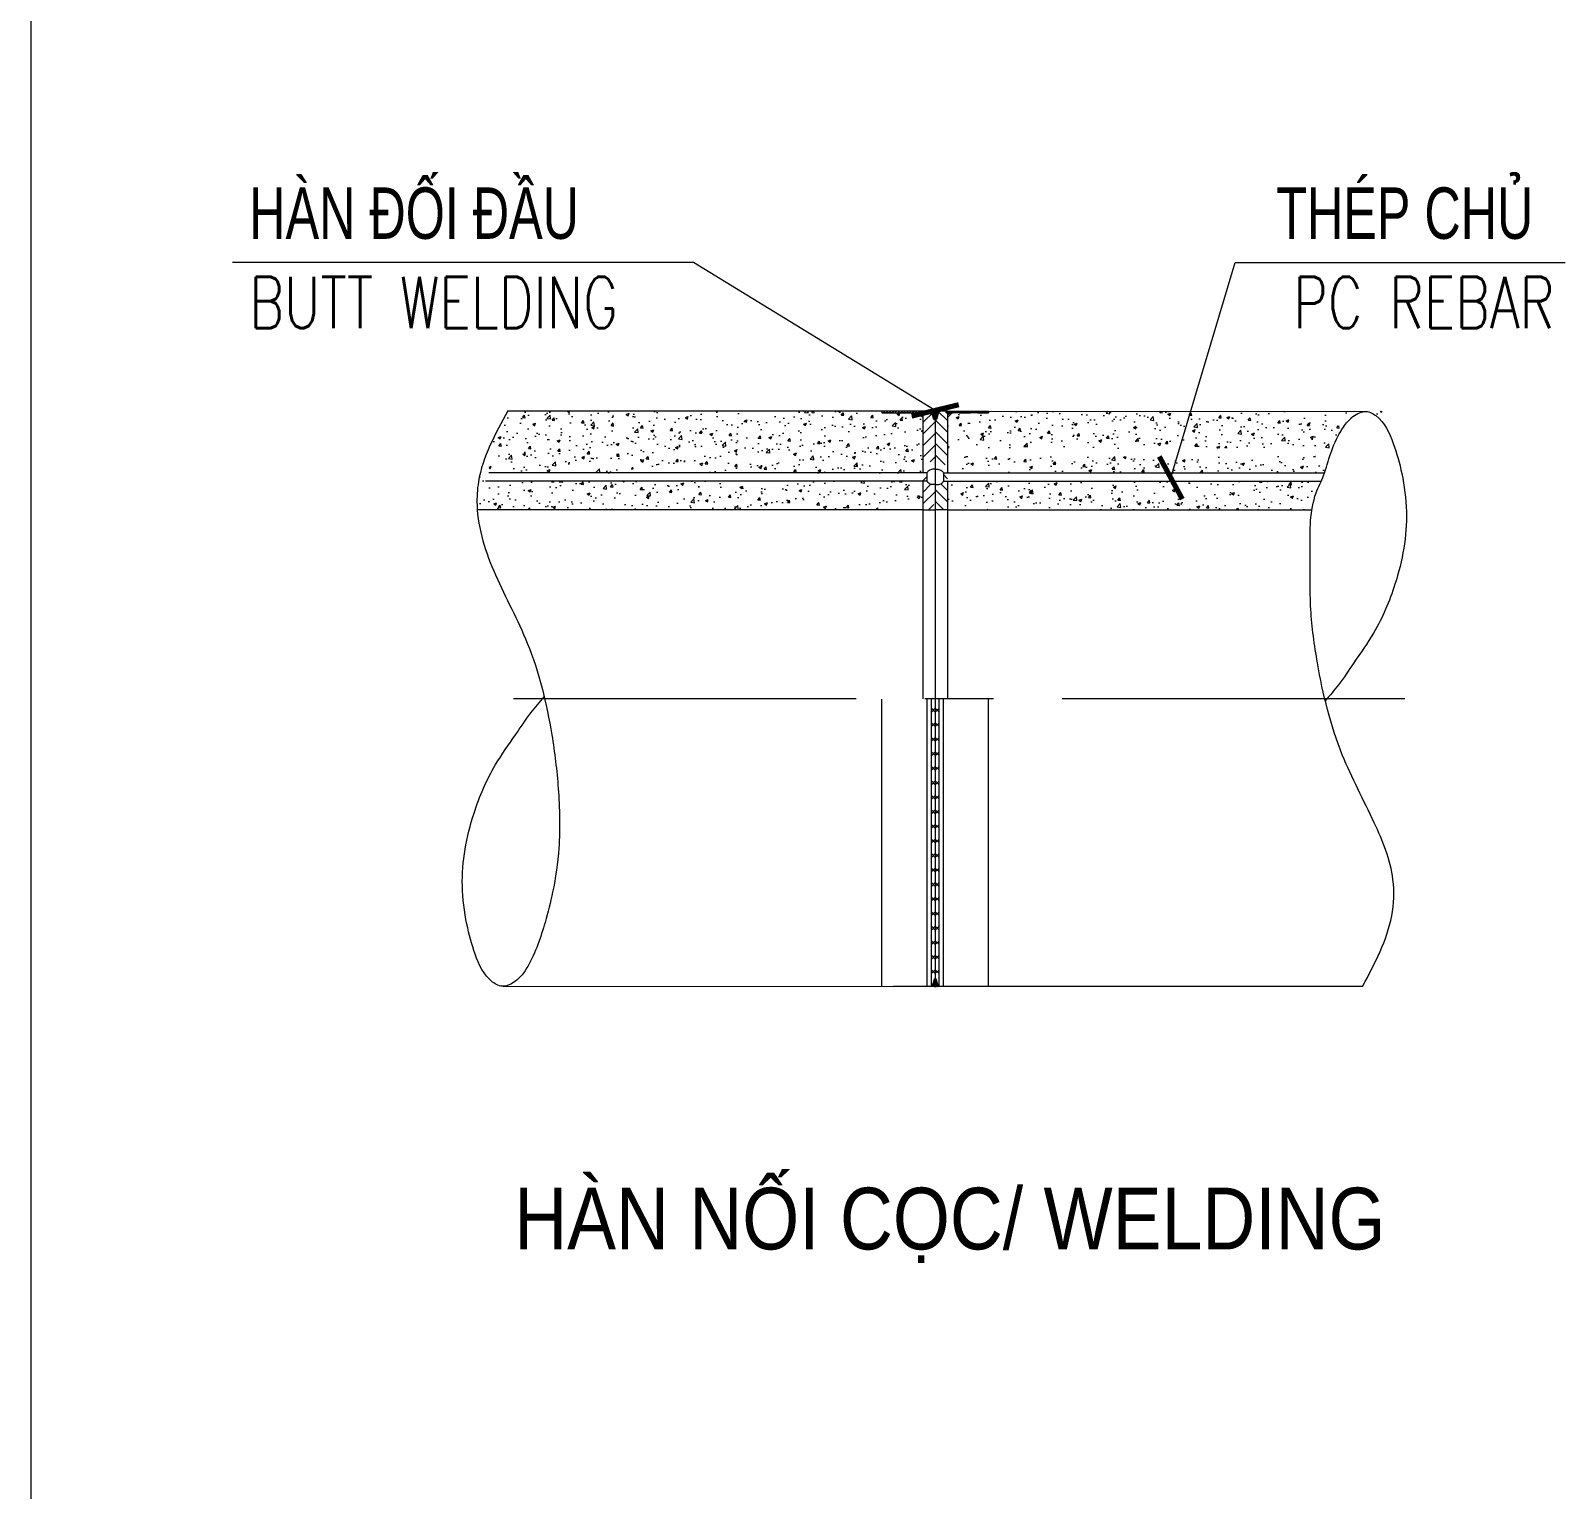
# Model space of a CAD drawing. Header units: millimetres. Extents: x -2123450 to -961021, y -260876 to 649159.
# Drawn here: x -1466882 to -1455693, y -90644 to -80008 of the extents above; entities that cross this region are included whole.
import ezdxf
from ezdxf.enums import TextEntityAlignment as Align

# ---------------------------------------------------------------- set-up
doc = ezdxf.new("R2010")
doc.units = ezdxf.units.MM
doc.header["$LTSCALE"] = 1000
doc.header["$MEASUREMENT"] = 0
doc.linetypes.add('CENTER2', pattern=[1.125, 0.75, -0.125, 0.125, -0.125])
doc.linetypes.add('CENTERX2', pattern=[4, 2.5, -0.5, 0.5, -0.5])
doc.layers.get('0').update_dxf_attribs({"linetype": 'CONTINUOUS'})
for name, color, linetype, lineweight in [('1.NET BAO-F', 3, 'CONTINUOUS', 20), ('4.DIM-F', 1, 'CONTINUOUS', 15), ('9.NET MANH-F', 9, 'CONTINUOUS', 15), ('NDC_S_AXIS', 5, 'CENTER2', 15), ('NDC_S_BREAK-LINE', 1, 'CONTINUOUS', 15), ('NDC_S_CONTINUOUS', 3, 'CONTINUOUS', 20), ('NDC_S_ENG TEXT', 2, 'CONTINUOUS', 9), ('NDC_S_HATCH MATERIAL', 8, 'CONTINUOUS', 13), ('NDC_S_VN TEXT', 7, 'CONTINUOUS', 9)]:
    doc.layers.add(name, color=color, linetype=linetype, lineweight=lineweight)
doc.styles.add('Arial', font='arial.ttf')
doc.styles.add('NDC_ARIAL', font='arial.ttf', dxfattribs={"width": 0.8})
doc.styles.add('NDC_ROMANS', font='romans.shx', dxfattribs={"width": 0.8, "bigfont": 'vns.shx'})
doc.styles.add('Vnsimli', font='vnsimli.shx', dxfattribs={"width": 0.65})
doc.dimstyles.new('D1-1(SC25)', dxfattribs={"dimscale": 25, "dimtxt": 2, "dimasz": 1.5, "dimexe": 1.5, "dimexo": 0, "dimgap": 0.5, "dimtad": 1, "dimdec": 0, "dimzin": 0, "dimdsep": 46, "dimtxsty": 'Vnsimli', "dimblk": 'ARCHTICK', "dimcen": 1, "dimdle": 1.5, "dimclrd": 256, "dimclre": 256, "dimclrt": 2, "dimadec": 0, "dimazin": 0, "dimtfac": 1, "dimtdec": 0, "dimtix": 1, "dimtmove": 2, "dimatfit": 2, "dimldrblk": 'ARCHTICK', "dimfxl": 1, "dimtolj": 1, "dimtzin": 0, "dimlwd": -1, "dimlwe": -1, "dimarcsym": 0})
pattern_1 = [(50, (-1727769.41, -164584.65), (214.93242, -18.80415), [22.47432, -247.21747]), (355, (-1727769.4, -164584.65), (-41.57788, 225.40004), [17.97945, -197.77397]), (100.4514, (-1727751.5, -164586.22), (173.3547, 206.59575), [19.10023, -210.10252]), (46.1842, (-1727769.4, -164524.72), (319.80682, -49.59902), [33.71147, -370.8262]), (96.6356, (-1727742.76, -164528.86), (280.07872, 291.90176), [28.65034, -315.15372]), (351.1842, (-1727769.4, -164524.72), (280.0785, 291.90198), [26.96918, -296.66096]), (21, (-1727739.44, -164539.7), (178.8677, -120.64778), [22.47432, -247.21747]), (326, (-1727739.44, -164539.7), (72.91127, 217.29667), [17.97945, -197.77397]), (71.4514, (-1727724.54, -164549.76), (251.77904, 96.6487), [19.10023, -210.10252]), (37.5, (-1727769.41, -164584.655), (3.643792, 99.754151), [0, -195.37671, 0, -200.77055, 0, -198.523116]), (7.5, (-1727769.41, -164584.65), (78.83077, 118.18844), [0, -114.46918, 0, -190.88185, 0, -75.663527]), (327.5, (-1727836.23, -164584.655), (159.963915, -6.758737), [0, -74.914384, 0, -233.732877, 0, -310.14555]), (317.5, (-1727866.2, -164584.65), (174.75613, 29.99721), [0, -97.3887, 0, -155.2226, 0, -220.24829])]
pattern_2 = [(45, (-3052153.91, 509136.271), (-10.59449372, 10.59449372), [])]

# ---------------------------------------------------------------- blocks, each defined once
blk = doc.blocks.new('_ArchTick')
at = {"color": 0, "linetype": 'ByBlock', "lineweight": 0, "const_width": 0.15}
blk.add_lwpolyline([(-0.5, -0.5), (0.5, 0.5)], dxfattribs=at)

msp = doc.modelspace()

# ---------------------------------------------------------------- hatches: boundary and pattern name
at = {"layer": '9.NET MANH-F', "ltscale": 2}
h = msp.add_hatch(dxfattribs=at)
h.set_pattern_fill('ANSI31', color=256, scale=599.315068, angle=90, style=0)
h.set_pattern_definition([(135, (-1898287.94, 41122.38), (-52.972469, -52.972469), [])])
h.paths.add_polyline_path([(-1460314.72, -86977.53), (-1460287.02, -86977.53), (-1460287.02, -84879.93), (-1460314.72, -84879.93)])
h = msp.add_hatch(dxfattribs=at)
h.set_pattern_fill('ANSI31', color=256, scale=599.315068, angle=90, style=0)
h.set_pattern_definition([(45, (-1022313.8, 41122.38), (52.972469, -52.972469), [])])
h.paths.add_polyline_path([(-1460314.72, -86977.53), (-1460287.02, -86977.53), (-1460287.02, -84879.93), (-1460314.72, -84879.93)])
h = msp.add_hatch(dxfattribs=at)
h.set_pattern_fill('ANSI31', color=256, scale=599.315068, angle=90, style=0)
h.set_pattern_definition([(45, (-1022286.1, 41122.38), (52.972469, -52.972469), [])])
h.paths.add_polyline_path([(-1460287.02, -86977.53), (-1460259.33, -86977.53), (-1460259.33, -84879.93), (-1460287.02, -84879.93)])
h = msp.add_hatch(dxfattribs=at)
h.set_pattern_fill('ANSI31', color=256, scale=599.315068, angle=90, style=0)
h.set_pattern_definition([(135, (-1898260.24, 41122.38), (-52.972469, -52.972469), [])])
h.paths.add_polyline_path([(-1460287.02, -86977.53), (-1460259.33, -86977.53), (-1460259.33, -84879.93), (-1460287.02, -84879.93)])
at = {"layer": 'NDC_S_HATCH MATERIAL'}
h = msp.add_hatch(dxfattribs=at)
h.set_pattern_fill('AR-CONC', color=256, scale=29.965753, style=0)
h.set_pattern_definition(pattern_1)
h.paths.add_polyline_path([(-1463533.56, -83033.62), (-1463541.69, -83232.02), (-1460376.92, -83232.02), (-1460376.92, -82827.79), (-1460409.68, -82795), (-1460412.78, -82795), (-1460413.43, -82795.45), (-1460414.09, -82795.9), (-1460414.76, -82796.33), (-1460415.44, -82796.74), (-1460416.13, -82797.15), (-1460416.83, -82797.54), (-1460417.54, -82797.92), (-1460418.26, -82798.28), (-1460418.99, -82798.63), (-1460419.72, -82798.97), (-1460420.47, -82799.3), (-1460421.22, -82799.61), (-1460421.98, -82799.9), (-1460422.75, -82800.18), (-1460423.53, -82800.45), (-1460424.31, -82800.7), (-1460425.09, -82800.94), (-1460425.89, -82801.16), (-1460426.69, -82801.37), (-1460427.49, -82801.56), (-1460428.3, -82801.74), (-1460429.11, -82801.9), (-1460429.93, -82802.05), (-1460430.75, -82802.18), (-1460431.57, -82802.3), (-1460432.4, -82802.4), (-1460433.23, -82802.49), (-1460434.06, -82802.56), (-1460434.89, -82802.61), (-1460435.72, -82802.65), (-1460436.55, -82802.67), (-1460437.39, -82802.68), (-1460438.22, -82802.67), (-1460439.06, -82802.65), (-1460439.89, -82802.61), (-1460440.72, -82802.56), (-1460441.55, -82802.49), (-1460442.38, -82802.4), (-1460443.21, -82802.3), (-1460444.03, -82802.18), (-1460444.85, -82802.05), (-1460445.67, -82801.9), (-1460446.48, -82801.74), (-1460447.29, -82801.56), (-1460448.09, -82801.37), (-1460448.89, -82801.16), (-1460449.68, -82800.94), (-1460450.47, -82800.7), (-1460451.25, -82800.45), (-1460452.03, -82800.18), (-1460452.79, -82799.9), (-1460453.56, -82799.61), (-1460454.31, -82799.3), (-1460455.05, -82798.97), (-1460455.79, -82798.63), (-1460456.52, -82798.28), (-1460457.24, -82797.92), (-1460457.95, -82797.54), (-1460458.65, -82797.15), (-1460459.34, -82796.74), (-1460460.02, -82796.33), (-1460460.69, -82795.9), (-1460461.35, -82795.45), (-1460462, -82795), (-1460544.89, -82795), (-1460545.54, -82795.45), (-1460546.2, -82795.9), (-1460546.87, -82796.33), (-1460547.55, -82796.74), (-1460548.24, -82797.15), (-1460548.94, -82797.54), (-1460549.65, -82797.92), (-1460550.37, -82798.28), (-1460551.1, -82798.63), (-1460551.83, -82798.97), (-1460552.58, -82799.3), (-1460553.33, -82799.61), (-1460554.09, -82799.9), (-1460554.86, -82800.18), (-1460555.64, -82800.45), (-1460556.42, -82800.7), (-1460557.21, -82800.94), (-1460558, -82801.16), (-1460558.8, -82801.37), (-1460559.6, -82801.56), (-1460560.41, -82801.74), (-1460561.22, -82801.9), (-1460562.04, -82802.05), (-1460562.86, -82802.18), (-1460563.68, -82802.3), (-1460564.51, -82802.4), (-1460565.34, -82802.49), (-1460566.17, -82802.56), (-1460567, -82802.61), (-1460567.83, -82802.65), (-1460568.67, -82802.67), (-1460569.5, -82802.68), (-1460570.33, -82802.67), (-1460571.17, -82802.65), (-1460572, -82802.61), (-1460572.83, -82802.56), (-1460573.66, -82802.49), (-1460574.49, -82802.4), (-1460575.32, -82802.3), (-1460576.14, -82802.18), (-1460576.96, -82802.05), (-1460577.78, -82801.9), (-1460578.59, -82801.74), (-1460579.4, -82801.56), (-1460580.2, -82801.37), (-1460581, -82801.16), (-1460581.79, -82800.94), (-1460582.58, -82800.7), (-1460583.36, -82800.45), (-1460584.14, -82800.18), (-1460584.91, -82799.9), (-1460585.67, -82799.61), (-1460586.42, -82799.3), (-1460587.17, -82798.97), (-1460587.9, -82798.63), (-1460588.63, -82798.28), (-1460589.35, -82797.92), (-1460590.06, -82797.54), (-1460590.76, -82797.15), (-1460591.45, -82796.74), (-1460592.13, -82796.33), (-1460592.8, -82795.9), (-1460593.46, -82795.45), (-1460594.11, -82795), (-1460676.58, -82795), (-1460676.58, -82782.33), (-1463403.01, -82782.33), (-1463412.11, -82798.71), (-1463422.04, -82816.62), (-1463431.93, -82834.55), (-1463441.78, -82852.48), (-1463451.55, -82870.44), (-1463461.24, -82888.42), (-1463470.82, -82906.42), (-1463480.28, -82924.46), (-1463489.61, -82942.54), (-1463498.78, -82960.65), (-1463507.78, -82978.81), (-1463516.58, -82997.03), (-1463525.18, -83015.3), (-1463603.87, -83231.91)])
h = msp.add_hatch(dxfattribs=at)
h.set_pattern_fill('ANSI31', color=256, scale=119.863014, style=0)
h.set_pattern_definition(pattern_2)
h.paths.add_polyline_path([(-1460367.2, -82782.33), (-1460676.58, -82782.33), (-1460676.58, -82795), (-1460367.2, -82795)])
h = msp.add_hatch(dxfattribs=at)
h.set_pattern_fill('ANSI31', color=256, scale=479.452055, angle=90, style=0)
h.set_pattern_definition([(225, (-1727769.41, -99211.324), (-42.377975, 42.377975), [])])
h.paths.add_polyline_path([(-1460376.92, -82783.75), (-1460287.02, -82783.75), (-1460287.02, -83147.7), (-1460298.94, -83147.7), (-1460299.85, -83147.64), (-1460300.76, -83147.61), (-1460301.68, -83147.59), (-1460302.6, -83147.59), (-1460303.53, -83147.6), (-1460304.46, -83147.64), (-1460305.4, -83147.69), (-1460306.34, -83147.75), (-1460307.28, -83147.84), (-1460308.22, -83147.94), (-1460309.17, -83148.05), (-1460310.11, -83148.19), (-1460311.06, -83148.34), (-1460312.01, -83148.51), (-1460312.95, -83148.69), (-1460313.89, -83148.89), (-1460314.84, -83149.1), (-1460315.78, -83149.34), (-1460316.71, -83149.58), (-1460317.64, -83149.85), (-1460318.57, -83150.13), (-1460319.5, -83150.42), (-1460320.41, -83150.73), (-1460321.33, -83151.06), (-1460322.23, -83151.4), (-1460323.13, -83151.75), (-1460324.02, -83152.12), (-1460324.9, -83152.5), (-1460325.78, -83152.9), (-1460326.64, -83153.31), (-1460327.5, -83153.74), (-1460328.34, -83154.17), (-1460329.18, -83154.63), (-1460330, -83155.09), (-1460330.81, -83155.57), (-1460331.61, -83156.05), (-1460332.4, -83156.55), (-1460333.17, -83157.07), (-1460333.93, -83157.59), (-1460334.68, -83158.12), (-1460335.41, -83158.67), (-1460336.13, -83159.22), (-1460336.83, -83159.79), (-1460337.51, -83160.36), (-1460338.18, -83160.95), (-1460338.83, -83161.54), (-1460339.47, -83162.14), (-1460340.09, -83162.75), (-1460340.69, -83163.37), (-1460341.27, -83163.99), (-1460341.83, -83164.62), (-1460342.38, -83165.26), (-1460342.9, -83165.91), (-1460343.41, -83166.56), (-1460343.9, -83167.21), (-1460344.36, -83167.88), (-1460344.81, -83168.54), (-1460345.23, -83169.21), (-1460345.64, -83169.89), (-1460346.02, -83170.57), (-1460346.38, -83171.25), (-1460346.72, -83171.93), (-1460347.04, -83172.62), (-1460347.34, -83173.31), (-1460376.92, -83173.31)])
h.paths.add_polyline_path([(-1460347.34, -83291.95), (-1460347.34, -83233.24), (-1460376.92, -83233.24), (-1460376.92, -83490.26), (-1460367.2, -83490.26), (-1460367.2, -83502.93), (-1460313.98, -83502.93), (-1460287.02, -83442.4), (-1460287.02, -83317.56), (-1460298.94, -83317.56), (-1460299.7, -83317.61), (-1460300.47, -83317.64), (-1460301.24, -83317.66), (-1460302.02, -83317.67), (-1460302.8, -83317.67), (-1460303.58, -83317.65), (-1460304.36, -83317.62), (-1460305.15, -83317.58), (-1460305.94, -83317.53), (-1460306.73, -83317.47), (-1460307.53, -83317.39), (-1460308.32, -83317.31), (-1460309.12, -83317.21), (-1460309.91, -83317.1), (-1460310.71, -83316.98), (-1460311.51, -83316.84), (-1460312.3, -83316.69), (-1460313.1, -83316.54), (-1460313.89, -83316.37), (-1460314.69, -83316.19), (-1460315.48, -83316), (-1460316.27, -83315.79), (-1460317.06, -83315.58), (-1460317.84, -83315.35), (-1460318.62, -83315.11), (-1460319.4, -83314.87), (-1460320.17, -83314.61), (-1460320.94, -83314.34), (-1460321.71, -83314.06), (-1460322.47, -83313.77), (-1460323.22, -83313.47), (-1460323.97, -83313.16), (-1460324.72, -83312.83), (-1460325.46, -83312.5), (-1460326.19, -83312.16), (-1460326.91, -83311.81), (-1460327.63, -83311.45), (-1460328.34, -83311.08), (-1460329.05, -83310.7), (-1460329.74, -83310.31), (-1460330.43, -83309.92), (-1460331.11, -83309.51), (-1460331.78, -83309.1), (-1460332.44, -83308.68), (-1460333.09, -83308.25), (-1460333.73, -83307.81), (-1460334.37, -83307.36), (-1460334.99, -83306.91), (-1460335.6, -83306.44), (-1460336.2, -83305.98), (-1460336.79, -83305.5), (-1460337.37, -83305.02), (-1460337.94, -83304.53), (-1460338.49, -83304.03), (-1460339.04, -83303.53), (-1460339.57, -83303.02), (-1460340.09, -83302.51), (-1460340.59, -83301.99), (-1460341.09, -83301.46), (-1460341.57, -83300.93), (-1460342.04, -83300.4), (-1460342.49, -83299.86), (-1460342.93, -83299.31), (-1460343.36, -83298.77), (-1460343.77, -83298.21), (-1460344.17, -83297.66), (-1460344.55, -83297.1), (-1460344.92, -83296.54), (-1460345.28, -83295.97), (-1460345.62, -83295.4), (-1460345.94, -83294.83), (-1460346.25, -83294.26), (-1460346.55, -83293.68), (-1460346.83, -83293.11), (-1460347.09, -83292.53)])
h = msp.add_hatch(color=256, dxfattribs=at)
edge = h.paths.add_edge_path()
edge.add_arc((-1460287.02, -82844.81), 68.05, 66.664535, 90)
edge.add_line((-1460287.02, -82776.76), (-1460287.02, -82842.86))
edge.add_line((-1460287.02, -82842.86), (-1460278.05, -82842.86))
edge.add_line((-1460278.05, -82842.86), (-1460260.07, -82782.33))
edge = h.paths.add_edge_path()
edge.add_arc((-1460287.02, -82844.81), 68.05, 90, 113.335465)
edge.add_line((-1460313.98, -82782.33), (-1460296, -82842.86))
edge.add_line((-1460296, -82842.86), (-1460287.02, -82842.86))
edge.add_line((-1460287.02, -82842.86), (-1460287.02, -82776.76))
h = msp.add_hatch(dxfattribs=at)
h.set_pattern_fill('ANSI31', color=256, scale=479.452055, style=0)
h.set_pattern_definition([(315, (-1727769.41, -99211.324), (-42.377975, -42.377975), [])])
h.paths.add_polyline_path([(-1460287.02, -82783.75), (-1460197.12, -82783.75), (-1460197.12, -83173.31), (-1460226.7, -83173.31), (-1460227, -83172.62), (-1460227.32, -83171.93), (-1460227.66, -83171.25), (-1460228.02, -83170.57), (-1460228.4, -83169.89), (-1460228.81, -83169.21), (-1460229.23, -83168.54), (-1460229.68, -83167.88), (-1460230.15, -83167.21), (-1460230.63, -83166.56), (-1460231.14, -83165.91), (-1460231.66, -83165.26), (-1460232.21, -83164.62), (-1460232.77, -83163.99), (-1460233.35, -83163.37), (-1460233.95, -83162.75), (-1460234.57, -83162.14), (-1460235.21, -83161.54), (-1460235.86, -83160.95), (-1460236.53, -83160.36), (-1460237.21, -83159.79), (-1460237.92, -83159.22), (-1460238.63, -83158.67), (-1460239.36, -83158.12), (-1460240.11, -83157.59), (-1460240.87, -83157.07), (-1460241.64, -83156.55), (-1460242.43, -83156.05), (-1460243.23, -83155.57), (-1460244.04, -83155.09), (-1460244.86, -83154.63), (-1460245.7, -83154.17), (-1460246.54, -83153.74), (-1460247.4, -83153.31), (-1460248.26, -83152.9), (-1460249.14, -83152.5), (-1460250.02, -83152.12), (-1460250.91, -83151.75), (-1460251.81, -83151.4), (-1460252.72, -83151.06), (-1460253.63, -83150.73), (-1460254.55, -83150.42), (-1460255.47, -83150.13), (-1460256.4, -83149.85), (-1460257.33, -83149.58), (-1460258.27, -83149.34), (-1460259.21, -83149.1), (-1460260.15, -83148.89), (-1460261.09, -83148.69), (-1460262.04, -83148.51), (-1460262.98, -83148.34), (-1460263.93, -83148.19), (-1460264.87, -83148.05), (-1460265.82, -83147.94), (-1460266.76, -83147.84), (-1460267.71, -83147.75), (-1460268.64, -83147.69), (-1460269.58, -83147.64), (-1460270.51, -83147.6), (-1460271.44, -83147.59), (-1460272.36, -83147.59), (-1460273.28, -83147.61), (-1460274.19, -83147.64), (-1460275.1, -83147.7), (-1460287.02, -83147.7)])
h.paths.add_polyline_path([(-1460233.95, -83243.8), (-1460233.65, -83243.49), (-1460233.35, -83243.18)])
h.paths.add_polyline_path([(-1460259.68, -83257.56), (-1460259.21, -83257.44), (-1460260.15, -83257.66)])
h.paths.add_polyline_path([(-1460261.56, -83257.96), (-1460261.09, -83257.86), (-1460262.04, -83258.04)])
h.paths.add_polyline_path([(-1460257.8, -83257.09), (-1460257.33, -83256.96), (-1460258.27, -83257.21)])
h.paths.add_polyline_path([(-1460263.46, -83258.29), (-1460262.98, -83258.21), (-1460263.93, -83258.36)])
h.paths.add_polyline_path([(-1460255.93, -83256.57), (-1460255.47, -83256.42), (-1460256.4, -83256.7)])
h.paths.add_polyline_path([(-1460265.35, -83258.56), (-1460264.87, -83258.49), (-1460265.82, -83258.61)])
h.paths.add_polyline_path([(-1460254.09, -83255.98), (-1460253.63, -83255.81), (-1460254.55, -83256.12)])
h.paths.add_polyline_path([(-1460267.24, -83258.76), (-1460266.76, -83258.71), (-1460267.71, -83258.79)])
h.paths.add_polyline_path([(-1460252.26, -83255.33), (-1460251.81, -83255.15), (-1460252.72, -83255.49)])
h.paths.add_polyline_path([(-1460269.11, -83258.89), (-1460268.64, -83258.86), (-1460269.58, -83258.91)])
h.paths.add_polyline_path([(-1460250.46, -83254.62), (-1460250.02, -83254.43), (-1460250.91, -83254.79)])
h.paths.add_polyline_path([(-1460270.98, -83258.96), (-1460270.51, -83258.94), (-1460271.44, -83258.96)])
h.paths.add_polyline_path([(-1460248.7, -83253.85), (-1460248.26, -83253.65), (-1460249.14, -83254.04)])
h.paths.add_polyline_path([(-1460272.83, -83258.96), (-1460272.36, -83258.96), (-1460273.28, -83258.94)])
h.paths.add_polyline_path([(-1460246.97, -83253.03), (-1460246.54, -83252.81), (-1460247.4, -83253.23)])
h.paths.add_polyline_path([(-1460226.7, -83233.24), (-1460226.7, -83291.95), (-1460227.15, -83292.97), (-1460227.65, -83293.99), (-1460228.2, -83295.01), (-1460228.79, -83296.01), (-1460229.43, -83297.01), (-1460230.11, -83298), (-1460230.84, -83298.97), (-1460231.61, -83299.93), (-1460232.43, -83300.88), (-1460233.29, -83301.82), (-1460234.18, -83302.73), (-1460235.12, -83303.63), (-1460236.09, -83304.52), (-1460237.1, -83305.38), (-1460238.15, -83306.22), (-1460239.23, -83307.03), (-1460240.34, -83307.83), (-1460241.48, -83308.6), (-1460242.65, -83309.34), (-1460243.85, -83310.06), (-1460245.08, -83310.75), (-1460246.33, -83311.41), (-1460247.6, -83312.04), (-1460248.89, -83312.64), (-1460250.21, -83313.21), (-1460251.54, -83313.75), (-1460252.89, -83314.26), (-1460254.25, -83314.74), (-1460255.62, -83315.18), (-1460257, -83315.58), (-1460258.4, -83315.95), (-1460259.8, -83316.29), (-1460261.2, -83316.59), (-1460262.61, -83316.85), (-1460264.02, -83317.08), (-1460265.42, -83317.27), (-1460266.83, -83317.43), (-1460268.23, -83317.54), (-1460269.62, -83317.62), (-1460271.01, -83317.66), (-1460272.39, -83317.67), (-1460273.75, -83317.63), (-1460275.1, -83317.56), (-1460287.02, -83317.56), (-1460287.02, -83442.4), (-1460260.07, -83502.93), (-1460206.85, -83502.93), (-1460206.85, -83490.26), (-1460197.12, -83490.26), (-1460197.12, -83233.24)])
h.paths.add_polyline_path([(-1460245.28, -83252.15), (-1460244.86, -83251.92), (-1460245.7, -83252.37)])
h.paths.add_polyline_path([(-1460227.32, -83234.61), (-1460227.15, -83234.27), (-1460227, -83233.93)])
h.paths.add_polyline_path([(-1460243.63, -83251.22), (-1460243.23, -83250.98), (-1460244.04, -83251.46)])
h.paths.add_polyline_path([(-1460228.02, -83235.98), (-1460227.83, -83235.64), (-1460227.66, -83235.3)])
h.paths.add_polyline_path([(-1460242.03, -83250.25), (-1460241.64, -83249.99), (-1460242.43, -83250.49)])
h.paths.add_polyline_path([(-1460228.81, -83237.33), (-1460228.6, -83237), (-1460228.4, -83236.66)])
h.paths.add_polyline_path([(-1460240.48, -83249.22), (-1460240.11, -83248.96), (-1460240.87, -83249.48)])
h.paths.add_polyline_path([(-1460229.68, -83238.67), (-1460229.45, -83238.34), (-1460229.23, -83238)])
h.paths.add_polyline_path([(-1460238.99, -83248.16), (-1460238.63, -83247.88), (-1460239.36, -83248.42)])
h.paths.add_polyline_path([(-1460230.63, -83239.99), (-1460230.38, -83239.66), (-1460230.15, -83239.33)])
h.paths.add_polyline_path([(-1460237.56, -83247.05), (-1460237.21, -83246.76), (-1460237.92, -83247.32)])
h.paths.add_polyline_path([(-1460231.66, -83241.28), (-1460231.39, -83240.96), (-1460231.14, -83240.64)])
h.paths.add_polyline_path([(-1460236.19, -83245.9), (-1460235.86, -83245.6), (-1460236.53, -83246.18)])
h.paths.add_polyline_path([(-1460232.77, -83242.55), (-1460232.48, -83242.24), (-1460232.21, -83241.92)])
h.paths.add_polyline_path([(-1460235.21, -83245.01), (-1460234.88, -83244.71), (-1460234.57, -83244.41)])
h = msp.add_hatch(dxfattribs=at)
h.set_pattern_fill('ANSI31', color=256, scale=119.863014, style=0)
h.set_pattern_definition(pattern_2)
h.paths.add_polyline_path([(-1460206.85, -82782.33), (-1459897.47, -82782.33), (-1459897.47, -82795), (-1460206.85, -82795)])
h = msp.add_hatch(dxfattribs=at)
h.set_pattern_fill('AR-CONC', color=256, scale=29.965753, style=0)
h.set_pattern_definition(pattern_1)
h.paths.add_polyline_path([(-1457473.28, -83621.37), (-1457473.28, -83621.37), (-1457473.48, -83622.1)])
h.paths.add_polyline_path([(-1457064.56, -82825.96), (-1457065.27, -82826.4), (-1457063.86, -82825.52)])
h.paths.add_polyline_path([(-1457132.46, -82879.14), (-1457133.06, -82879.72), (-1457131.86, -82878.57)])
h.paths.add_polyline_path([(-1457227, -82997.63), (-1457227.44, -82998.33), (-1457227.89, -82999.04)])
h.paths.add_polyline_path([(-1457225.21, -82994.82), (-1457225.66, -82995.52), (-1457226.1, -82996.23)])
h.paths.add_polyline_path([(-1457130.05, -82876.86), (-1457130.65, -82877.43), (-1457129.44, -82876.29)])
h.paths.add_polyline_path([(-1457134.86, -82881.44), (-1457135.46, -82882.02), (-1457134.26, -82880.87)])
h.paths.add_polyline_path([(-1457228.77, -83000.45), (-1457229.21, -83001.15), (-1457229.66, -83001.86)])
h.paths.add_polyline_path([(-1457223.41, -82992.02), (-1457223.86, -82992.72), (-1457224.31, -82993.42)])
h.paths.add_polyline_path([(-1457127.62, -82874.59), (-1457128.23, -82875.16), (-1457127.01, -82874.03)])
h.paths.add_polyline_path([(-1457137.24, -82883.76), (-1457137.83, -82884.34), (-1457136.65, -82883.18)])
h.paths.add_polyline_path([(-1457230.54, -83003.27), (-1457230.98, -83003.97), (-1457231.42, -83004.69)])
h.paths.add_polyline_path([(-1457221.61, -82989.22), (-1457222.06, -82989.92), (-1457222.51, -82990.62)])
h.paths.add_polyline_path([(-1457125.17, -82872.35), (-1457125.79, -82872.91), (-1457124.56, -82871.79)])
h.paths.add_polyline_path([(-1457139.61, -82886.09), (-1457140.19, -82886.68), (-1457139.02, -82885.51)])
h.paths.add_polyline_path([(-1457232.3, -83006.1), (-1457232.73, -83006.8), (-1457233.17, -83007.52)])
h.paths.add_polyline_path([(-1457219.79, -82986.44), (-1457220.24, -82987.13), (-1457220.7, -82987.83)])
h.paths.add_polyline_path([(-1457122.71, -82870.11), (-1457123.33, -82870.67), (-1457122.09, -82869.56)])
h.paths.add_polyline_path([(-1457141.95, -82888.44), (-1457142.54, -82889.03), (-1457141.37, -82887.85)])
h.paths.add_polyline_path([(-1457234.05, -83008.94), (-1457234.48, -83009.64), (-1457234.92, -83010.35)])
h.paths.add_polyline_path([(-1457217.96, -82983.65), (-1457218.42, -82984.34), (-1457218.87, -82985.04)])
h.paths.add_polyline_path([(-1457120.23, -82867.9), (-1457120.85, -82868.45), (-1457119.61, -82867.35)])
h.paths.add_polyline_path([(-1457144.29, -82890.8), (-1457144.87, -82891.4), (-1457143.7, -82890.21)])
h.paths.add_polyline_path([(-1457235.79, -83011.78), (-1457236.22, -83012.48), (-1457236.65, -83013.2)])
h.paths.add_polyline_path([(-1457216.12, -82980.88), (-1457216.58, -82981.57), (-1457217.04, -82982.27)])
h.paths.add_polyline_path([(-1457117.74, -82865.7), (-1457118.36, -82866.25), (-1457117.11, -82865.16)])
h.paths.add_polyline_path([(-1457146.6, -82893.18), (-1457147.18, -82893.78), (-1457146.02, -82892.58)])
h.paths.add_polyline_path([(-1457237.52, -83014.62), (-1457237.95, -83015.33), (-1457238.38, -83016.05)])
h.paths.add_polyline_path([(-1457214.27, -82978.11), (-1457214.73, -82978.8), (-1457215.2, -82979.5)])
h.paths.add_polyline_path([(-1457115.23, -82863.53), (-1457115.86, -82864.07), (-1457114.6, -82862.99)])
h.paths.add_polyline_path([(-1457148.9, -82895.57), (-1457149.47, -82896.18), (-1457148.33, -82894.97)])
h.paths.add_polyline_path([(-1457239.24, -83017.47), (-1457239.67, -83018.18), (-1457240.1, -83018.9)])
h.paths.add_polyline_path([(-1457212.41, -82975.36), (-1457212.88, -82976.04), (-1457213.34, -82976.73)])
h.paths.add_polyline_path([(-1457112.7, -82861.37), (-1457113.34, -82861.91), (-1457112.07, -82860.83)])
h.paths.add_polyline_path([(-1457151.18, -82897.98), (-1457151.75, -82898.59), (-1457150.62, -82897.38)])
h.paths.add_polyline_path([(-1457240.95, -83020.33), (-1457241.38, -83021.04), (-1457241.8, -83021.76)])
h.paths.add_polyline_path([(-1457210.54, -82972.6), (-1457211.01, -82973.29), (-1457211.48, -82973.98)])
h.paths.add_polyline_path([(-1457110.16, -82859.23), (-1457110.8, -82859.76), (-1457109.52, -82858.7)])
h.paths.add_polyline_path([(-1457153.45, -82900.4), (-1457154.02, -82901.01), (-1457152.89, -82899.8)])
h.paths.add_polyline_path([(-1457242.66, -83023.19), (-1457243.08, -83023.9), (-1457243.5, -83024.62)])
h.paths.add_polyline_path([(-1457208.66, -82969.86), (-1457209.13, -82970.54), (-1457209.6, -82971.23)])
h.paths.add_polyline_path([(-1457107.61, -82857.11), (-1457108.25, -82857.64), (-1457106.96, -82856.58)])
h.paths.add_polyline_path([(-1457155.7, -82902.84), (-1457156.26, -82903.45), (-1457155.14, -82902.23)])
h.paths.add_polyline_path([(-1457244.35, -83026.05), (-1457244.77, -83026.76), (-1457245.2, -83027.49)])
h.paths.add_polyline_path([(-1457206.76, -82967.13), (-1457207.23, -82967.81), (-1457207.71, -82968.5)])
h.paths.add_polyline_path([(-1457105.03, -82855), (-1457105.68, -82855.53), (-1457104.39, -82854.48)])
h.paths.add_polyline_path([(-1457157.94, -82905.29), (-1457158.49, -82905.91), (-1457157.38, -82904.68)])
h.paths.add_polyline_path([(-1457246.04, -83028.92), (-1457246.46, -83029.63), (-1457246.88, -83030.36)])
h.paths.add_polyline_path([(-1457204.85, -82964.41), (-1457205.33, -82965.08), (-1457205.81, -82965.77)])
h.paths.add_polyline_path([(-1457102.44, -82852.92), (-1457103.09, -82853.44), (-1457101.79, -82852.41)])
h.paths.add_polyline_path([(-1457160.16, -82907.76), (-1457160.71, -82908.38), (-1457159.6, -82907.14)])
h.paths.add_polyline_path([(-1457247.72, -83031.79), (-1457248.14, -83032.51), (-1457248.56, -83033.23)])
h.paths.add_polyline_path([(-1457202.94, -82961.69), (-1457203.42, -82962.36), (-1457203.9, -82963.05)])
h.paths.add_polyline_path([(-1457099.84, -82850.86), (-1457100.49, -82851.37), (-1457099.18, -82850.35)])
h.paths.add_polyline_path([(-1457162.36, -82910.24), (-1457162.91, -82910.86), (-1457161.81, -82909.62)])
h.paths.add_polyline_path([(-1457249.39, -83034.67), (-1457249.81, -83035.39), (-1457250.23, -83036.11)])
h.paths.add_polyline_path([(-1457201.01, -82958.98), (-1457201.49, -82959.66), (-1457201.97, -82960.34)])
h.paths.add_polyline_path([(-1457097.22, -82848.81), (-1457097.87, -82849.33), (-1457096.56, -82848.31)])
h.paths.add_polyline_path([(-1457164.55, -82912.73), (-1457165.09, -82913.36), (-1457164, -82912.11)])
h.paths.add_polyline_path([(-1457251.06, -83037.55), (-1457251.47, -83038.27), (-1457251.89, -83039)])
h.paths.add_polyline_path([(-1457199.06, -82956.29), (-1457199.55, -82956.96), (-1457200.04, -82957.64)])
h.paths.add_polyline_path([(-1457094.58, -82846.79), (-1457095.24, -82847.3), (-1457093.92, -82846.29)])
h.paths.add_polyline_path([(-1457166.72, -82915.23), (-1457167.26, -82915.87), (-1457166.18, -82914.61)])
h.paths.add_polyline_path([(-1457252.71, -83040.44), (-1457253.13, -83041.16), (-1457253.54, -83041.88)])
h.paths.add_polyline_path([(-1457197.11, -82953.6), (-1457197.6, -82954.27), (-1457198.09, -82954.94)])
h.paths.add_polyline_path([(-1457091.93, -82844.79), (-1457092.59, -82845.29), (-1457091.26, -82844.3)])
h.paths.add_polyline_path([(-1457168.88, -82917.75), (-1457169.41, -82918.39), (-1457168.34, -82917.12)])
h.paths.add_polyline_path([(-1457254.36, -83043.33), (-1457254.77, -83044.05), (-1457255.18, -83044.77)])
h.paths.add_polyline_path([(-1457195.14, -82950.92), (-1457195.63, -82951.59), (-1457196.13, -82952.26)])
h.paths.add_polyline_path([(-1457089.26, -82842.81), (-1457089.93, -82843.31), (-1457088.59, -82842.32)])
h.paths.add_polyline_path([(-1457171.02, -82920.28), (-1457171.55, -82920.92), (-1457170.49, -82919.65)])
h.paths.add_polyline_path([(-1457256, -83046.22), (-1457256.41, -83046.94), (-1457256.82, -83047.67)])
h.paths.add_polyline_path([(-1457193.16, -82948.26), (-1457193.66, -82948.92), (-1457194.15, -82949.59)])
h.paths.add_polyline_path([(-1457086.58, -82840.85), (-1457087.25, -82841.34), (-1457085.91, -82840.36)])
h.paths.add_polyline_path([(-1457173.15, -82922.83), (-1457173.68, -82923.47), (-1457172.62, -82922.19)])
h.paths.add_polyline_path([(-1457257.64, -83049.12), (-1457258.04, -83049.84), (-1457258.45, -83050.57)])
h.paths.add_polyline_path([(-1457191.17, -82945.6), (-1457191.67, -82946.26), (-1457192.16, -82946.93)])
h.paths.add_polyline_path([(-1457389.8, -83052.02), (-1457384.76, -83039.42), (-1457378.53, -83024.65), (-1457372.03, -83009.99), (-1457365.26, -82995.44), (-1457358.21, -82981.02), (-1457350.89, -82966.73), (-1457343.3, -82952.57), (-1457335.44, -82938.54), (-1457327.3, -82924.65), (-1457318.87, -82910.94), (-1457310.08, -82897.47), (-1457300.87, -82884.32), (-1457291.16, -82871.56), (-1457280.9, -82859.27), (-1457270.02, -82847.51), (-1457258.47, -82836.38), (-1457246.27, -82825.94), (-1457233.45, -82816.29), (-1457220, -82807.52), (-1457205.95, -82799.76), (-1457191.3, -82793.17), (-1457176.05, -82787.92), (-1457160.36, -82784.59), (-1457144.56, -82784.23), (-1457128.87, -82786.87), (-1457113.47, -82792.04), (-1457098.52, -82799.24), (-1457084.18, -82807.99), (-1457070.62, -82817.81), (-1457062.42, -82824.63), (-1457062.45, -82824.64), (-1457061.03, -82823.77), (-1457059.62, -82822.9), (-1457058.19, -82822.04), (-1457056.77, -82821.19), (-1457055.34, -82820.34), (-1457053.91, -82819.5), (-1457052.47, -82818.67), (-1457051.03, -82817.84), (-1457049.58, -82817.02), (-1457048.13, -82816.21), (-1457046.68, -82815.4), (-1457045.23, -82814.6), (-1457043.77, -82813.81), (-1457042.3, -82813.02), (-1457040.83, -82812.24), (-1457039.36, -82811.47), (-1457037.89, -82810.71), (-1457036.41, -82809.95), (-1457034.93, -82809.2), (-1457033.44, -82808.45), (-1457031.95, -82807.72), (-1457030.46, -82806.99), (-1457028.96, -82806.27), (-1457027.46, -82805.55), (-1457025.95, -82804.85), (-1457024.44, -82804.15), (-1457022.93, -82803.46), (-1457021.41, -82802.78), (-1457019.89, -82802.1), (-1457018.37, -82801.43), (-1457016.84, -82800.77), (-1457015.31, -82800.12), (-1457013.77, -82799.48), (-1457012.24, -82798.84), (-1457010.69, -82798.22), (-1457009.15, -82797.6), (-1457007.6, -82796.99), (-1457006.04, -82796.39), (-1457004.48, -82795.79), (-1457002.92, -82795.21), (-1457001.36, -82794.63), (-1456999.79, -82794.07), (-1456998.22, -82793.51), (-1456996.64, -82792.96), (-1456995.06, -82792.41), (-1456993.48, -82791.88), (-1456991.89, -82791.36), (-1456990.3, -82790.84), (-1456988.7, -82790.34), (-1456987.11, -82789.84), (-1456985.51, -82789.36), (-1456983.9, -82788.89), (-1456982.29, -82788.42), (-1456980.68, -82787.97), (-1456979.07, -82787.54), (-1456977.46, -82787.11), (-1456975.84, -82786.7), (-1456974.22, -82786.31), (-1456972.6, -82785.92), (-1456970.97, -82785.55), (-1456969.35, -82785.2), (-1456967.72, -82784.87), (-1456966.09, -82784.54), (-1456964.46, -82784.24), (-1456962.83, -82783.95), (-1456961.2, -82783.68), (-1456959.56, -82783.43), (-1456957.93, -82783.2), (-1456956.29, -82782.98), (-1456954.66, -82782.79), (-1456953.02, -82782.61), (-1456951.39, -82782.46), (-1456949.75, -82782.33), (-1459897.47, -82782.33), (-1459897.47, -82795), (-1459979.93, -82795), (-1459980.58, -82795.45), (-1459981.24, -82795.9), (-1459981.91, -82796.33), (-1459982.59, -82796.74), (-1459983.28, -82797.15), (-1459983.98, -82797.54), (-1459984.69, -82797.92), (-1459985.41, -82798.28), (-1459986.14, -82798.63), (-1459986.88, -82798.97), (-1459987.62, -82799.3), (-1459988.38, -82799.61), (-1459989.14, -82799.9), (-1459989.9, -82800.18), (-1459990.68, -82800.45), (-1459991.46, -82800.7), (-1459992.25, -82800.94), (-1459993.04, -82801.16), (-1459993.84, -82801.37), (-1459994.64, -82801.56), (-1459995.45, -82801.74), (-1459996.27, -82801.9), (-1459997.08, -82802.05), (-1459997.9, -82802.18), (-1459998.73, -82802.3), (-1459999.55, -82802.4), (-1460000.38, -82802.49), (-1460001.21, -82802.56), (-1460002.04, -82802.61), (-1460002.87, -82802.65), (-1460003.71, -82802.67), (-1460004.54, -82802.68), (-1460005.38, -82802.67), (-1460006.21, -82802.65), (-1460007.04, -82802.61), (-1460007.88, -82802.56), (-1460008.71, -82802.49), (-1460009.53, -82802.4), (-1460010.36, -82802.3), (-1460011.18, -82802.18), (-1460012, -82802.05), (-1460012.82, -82801.9), (-1460013.63, -82801.74), (-1460014.44, -82801.56), (-1460015.24, -82801.37), (-1460016.04, -82801.16), (-1460016.84, -82800.94), (-1460017.62, -82800.7), (-1460018.41, -82800.45), (-1460019.18, -82800.18), (-1460019.95, -82799.9), (-1460020.71, -82799.61), (-1460021.46, -82799.3), (-1460022.21, -82798.97), (-1460022.95, -82798.63), (-1460023.67, -82798.28), (-1460024.39, -82797.92), (-1460025.1, -82797.54), (-1460025.8, -82797.15), (-1460026.49, -82796.74), (-1460027.17, -82796.33), (-1460027.84, -82795.9), (-1460028.5, -82795.45), (-1460029.15, -82795), (-1460112.05, -82795), (-1460112.69, -82795.45), (-1460113.35, -82795.9), (-1460114.02, -82796.33), (-1460114.7, -82796.74), (-1460115.39, -82797.15), (-1460116.09, -82797.54), (-1460116.8, -82797.92), (-1460117.52, -82798.28), (-1460118.25, -82798.63), (-1460118.99, -82798.97), (-1460119.73, -82799.3), (-1460120.49, -82799.61), (-1460121.25, -82799.9), (-1460122.02, -82800.18), (-1460122.79, -82800.45), (-1460123.57, -82800.7), (-1460124.36, -82800.94), (-1460125.15, -82801.16), (-1460125.95, -82801.37), (-1460126.76, -82801.56), (-1460127.56, -82801.74), (-1460128.38, -82801.9), (-1460129.19, -82802.05), (-1460130.01, -82802.18), (-1460130.84, -82802.3), (-1460131.66, -82802.4), (-1460132.49, -82802.49), (-1460133.32, -82802.56), (-1460134.15, -82802.61), (-1460134.99, -82802.65), (-1460135.82, -82802.67), (-1460136.65, -82802.68), (-1460137.49, -82802.67), (-1460138.32, -82802.65), (-1460139.15, -82802.61), (-1460139.99, -82802.56), (-1460140.82, -82802.49), (-1460141.65, -82802.4), (-1460142.47, -82802.3), (-1460143.29, -82802.18), (-1460144.11, -82802.05), (-1460144.93, -82801.9), (-1460145.74, -82801.74), (-1460146.55, -82801.56), (-1460147.36, -82801.37), (-1460148.15, -82801.16), (-1460148.95, -82800.94), (-1460149.74, -82800.7), (-1460150.52, -82800.45), (-1460151.29, -82800.18), (-1460152.06, -82799.9), (-1460152.82, -82799.61), (-1460153.57, -82799.3), (-1460154.32, -82798.97), (-1460155.06, -82798.63), (-1460155.79, -82798.28), (-1460156.5, -82797.92), (-1460157.21, -82797.54), (-1460157.92, -82797.15), (-1460158.61, -82796.74), (-1460159.29, -82796.33), (-1460159.96, -82795.9), (-1460160.61, -82795.45), (-1460161.26, -82795), (-1460164.37, -82795), (-1460197.12, -82827.79), (-1460197.12, -83052.02)])
h.paths.add_polyline_path([(-1457175.26, -82925.39), (-1457175.79, -82926.03), (-1457174.74, -82924.75)])
h.paths.add_polyline_path([(-1457083.88, -82838.91), (-1457084.56, -82839.4), (-1457083.2, -82838.43)])
h.paths.add_polyline_path([(-1457189.16, -82942.96), (-1457189.66, -82943.61), (-1457190.16, -82944.28)])
h.paths.add_polyline_path([(-1457081.17, -82836.99), (-1457081.85, -82837.47), (-1457080.49, -82836.52)])
h.paths.add_polyline_path([(-1457177.36, -82927.95), (-1457177.88, -82928.6), (-1457176.84, -82927.31)])
h.paths.add_polyline_path([(-1457078.44, -82835.1), (-1457079.12, -82835.57), (-1457077.75, -82834.63)])
h.paths.add_polyline_path([(-1457187.14, -82940.32), (-1457187.65, -82940.97), (-1457188.15, -82941.64)])
h.paths.add_polyline_path([(-1457075.69, -82833.22), (-1457076.38, -82833.69), (-1457075.01, -82832.76)])
h.paths.add_polyline_path([(-1457179.45, -82930.53), (-1457179.97, -82931.19), (-1457178.93, -82929.89)])
h.paths.add_polyline_path([(-1457072.93, -82831.37), (-1457073.63, -82831.84), (-1457072.24, -82830.92)])
h.paths.add_polyline_path([(-1457185.11, -82937.7), (-1457185.62, -82938.35), (-1457186.13, -82939.01)])
h.paths.add_polyline_path([(-1457070.16, -82829.54), (-1457070.85, -82830), (-1457069.46, -82829.09)])
h.paths.add_polyline_path([(-1457181.52, -82933.13), (-1457182.03, -82933.78), (-1457181, -82932.48)])
h.paths.add_polyline_path([(-1457067.37, -82827.74), (-1457068.07, -82828.19), (-1457066.67, -82827.3)])
h.paths.add_polyline_path([(-1457183.57, -82935.73), (-1457184.09, -82936.39), (-1457183.06, -82935.08)])
h.paths.add_polyline_path([(-1457472.72, -83291.95), (-1460197.12, -83291.95), (-1460197.12, -83501.5), (-1457540.81, -83501.5), (-1457538.31, -83486.5), (-1457535.51, -83471.57), (-1457532.4, -83456.73), (-1457528.96, -83441.98), (-1457525.19, -83427.32), (-1457521.05, -83412.77), (-1457516.54, -83398.31), (-1457511.63, -83383.97), (-1457506.33, -83369.74), (-1457500.67, -83355.62), (-1457494.73, -83341.56), (-1457488.59, -83327.56), (-1457482.36, -83313.58), (-1457476.1, -83299.59)])
h.paths.add_polyline_path([(-1460197.12, -83232.02), (-1457448.52, -83232.02), (-1457447.33, -83228.71), (-1457442.41, -83214.24), (-1457437.71, -83199.7), (-1457433.16, -83185.11), (-1457428.72, -83170.48), (-1457424.34, -83155.83), (-1457419.95, -83141.18), (-1457415.51, -83126.55), (-1457410.95, -83111.95), (-1460197.12, -83111.95)])
h = msp.add_hatch(dxfattribs=at)
h.set_pattern_fill('AR-CONC', color=256, scale=29.965753, style=0)
h.set_pattern_definition([(50, (-1727769.41, -123785.93), (214.93242, -18.80415), [22.47432, -247.21747]), (355, (-1727769.4, -123785.93), (-41.57788, 225.40004), [17.97945, -197.77397]), (100.4514, (-1727751.5, -123787.5), (173.3547, 206.59575), [19.10023, -210.10252]), (46.1842, (-1727769.4, -123726), (319.80682, -49.59902), [33.71147, -370.8262]), (96.6356, (-1727742.76, -123730.13), (280.07872, 291.90176), [28.65034, -315.15372]), (351.1842, (-1727769.4, -123726), (280.0785, 291.90198), [26.96918, -296.66096]), (21, (-1727739.44, -123740.98), (178.8677, -120.64778), [22.47432, -247.21747]), (326, (-1727739.44, -123740.98), (72.91127, 217.29667), [17.97945, -197.77397]), (71.4514, (-1727724.54, -123751.03), (251.77904, 96.6487), [19.10023, -210.10252]), (37.5, (-1727769.41, -123785.926), (3.643792, 99.754151), [0, -195.37671, 0, -200.77055, 0, -198.523116]), (7.5, (-1727769.41, -123785.93), (78.83077, 118.18844), [0, -114.46918, 0, -190.88185, 0, -75.663527]), (327.5, (-1727836.23, -123785.926), (159.963915, -6.758737), [0, -74.914384, 0, -233.732877, 0, -310.14555]), (317.5, (-1727866.2, -123785.93), (174.75613, 29.99721), [0, -97.3887, 0, -155.2226, 0, -220.24829])])
h.paths.add_polyline_path([(-1463566.12, -83291.95), (-1463574.18, -83133.85), (-1463581.78, -83155.86), (-1463588.9, -83178.01), (-1463595.5, -83200.3), (-1463601.56, -83222.73), (-1463607.06, -83245.31), (-1463611.96, -83268.05), (-1463616.23, -83290.96), (-1463619.86, -83314.04), (-1463622.83, -83337.27), (-1463625.16, -83360.62), (-1463626.84, -83384.06), (-1463627.89, -83407.56), (-1463628.32, -83431.08), (-1463628.13, -83454.6), (-1463627.32, -83478.08), (-1463625.92, -83501.5), (-1460376.92, -83501.5), (-1460376.92, -83291.95)])
h = msp.add_hatch(color=256, dxfattribs=at)
edge = h.paths.add_edge_path()
edge.add_arc((-1460288.17, -86903.62), 79.35, 270.833065, 291.320851, ccw=False)
edge.add_line((-1460287.02, -86982.95), (-1460287.02, -86916.86))
edge.add_line((-1460287.02, -86916.86), (-1460278.05, -86916.86))
edge.add_line((-1460278.05, -86916.86), (-1460259.33, -86977.53))
edge = h.paths.add_edge_path()
edge.add_arc((-1460286.26, -86907.5), 75.46, 247.847384, 269.425481, ccw=False)
edge.add_line((-1460314.72, -86977.39), (-1460296, -86916.86))
edge.add_line((-1460296, -86916.86), (-1460287.02, -86916.86))
edge.add_line((-1460287.02, -86916.86), (-1460287.02, -86982.95))

# ---------------------------------------------------------------- linework, layer by layer
at = {"layer": '1.NET BAO-F', "ltscale": 10}
for p, q in [((-1460376.92, -82782.33), (-1463403.01, -82782.33)), ((-1460676.58, -82782.33), (-1460676.58, -82795)), ((-1460590.66, -82782.33), (-1460676.58, -82782.33)), ((-1460594.11, -82795), (-1460676.58, -82795)), ((-1460458.54, -82782.33), (-1460548.34, -82782.33)), ((-1460462, -82795), (-1460544.89, -82795)), ((-1460376.92, -82795), (-1460412.78, -82795)), ((-1460376.92, -82827.79), (-1460409.68, -82795)), ((-1460398.5, -82795), (-1460376.92, -82812.52)), ((-1460376.92, -82795), (-1460376.92, -83232.02)), ((-1460367.2, -82795), (-1460376.92, -82795)), ((-1460296, -82842.86), (-1460313.98, -82782.33)), ((-1460260.07, -82782.33), (-1460278.05, -82842.86)), ((-1460206.85, -82795), (-1460197.12, -82795)), ((-1460197.12, -82782.33), (-1457151.41, -82783.99)), ((-1460197.12, -82795), (-1460197.12, -83232.02)), ((-1460197.12, -82795), (-1460161.26, -82795)), ((-1460175.54, -82795), (-1460197.12, -82812.52)), ((-1460197.12, -82827.79), (-1460164.37, -82795)), ((-1460115.5, -82782.33), (-1460025.7, -82782.33)), ((-1460112.05, -82795), (-1460029.15, -82795)), ((-1459983.39, -82782.33), (-1459897.47, -82782.33)), ((-1459979.93, -82795), (-1459897.47, -82795)), ((-1459897.47, -82782.33), (-1459897.47, -82795)), ((-1460287.02, -82823.03), (-1460287.02, -86977.53)), ((-1460347.34, -83232.02), (-1463541.69, -83232.02)), ((-1460287.02, -83206.41), (-1460298.94, -83206.41)), ((-1460287.02, -83206.41), (-1460275.1, -83206.41)), ((-1460226.7, -83232.02), (-1457448.5, -83232.02)), ((-1460347.34, -83291.95), (-1463566.12, -83291.95)), ((-1460376.92, -83291.95), (-1460376.92, -84879.93)), ((-1460287.02, -83317.56), (-1460298.94, -83317.56)), ((-1460287.02, -83317.56), (-1460275.1, -83317.56)), ((-1460226.7, -83291.95), (-1457472.7, -83291.95)), ((-1460197.12, -83291.95), (-1460197.12, -84879.93)), ((-1460376.92, -83501.5), (-1463625.92, -83501.5)), ((-1460197.12, -83501.5), (-1457540.81, -83501.5)), ((-1460676.58, -86977.53), (-1460676.58, -84881.48)), ((-1460346.4, -86977.53), (-1460346.4, -84881.48)), ((-1460227.64, -86977.53), (-1460227.64, -84881.48)), ((-1459897.47, -86977.53), (-1459897.47, -84881.48))]:
    msp.add_line(p, q, dxfattribs=at)
at = {"layer": '1.NET BAO-F'}
for p, q in [((-1460376.92, -82782.33), (-1460313.98, -82782.33)), ((-1460367.2, -82795), (-1460367.2, -82782.33)), ((-1460197.12, -82782.33), (-1460260.07, -82782.33)), ((-1460206.85, -82795), (-1460206.85, -82782.33)), ((-1460347.34, -83232.02), (-1460347.34, -83291.95)), ((-1460226.7, -83232.02), (-1460226.7, -83291.95)), ((-1460376.92, -83501.5), (-1460287.02, -83501.5)), ((-1460197.12, -83501.5), (-1460287.02, -83501.5)), ((-1463437.19, -86976.13), (-1460590.66, -86977.53)), ((-1457171.36, -86977.53), (-1460590.66, -86977.53))]:
    msp.add_line(p, q, dxfattribs=at)
at = {"layer": '1.NET BAO-F', "ltscale": 10}
for points in [[(-1460367.2, -82782.33), (-1460676.58, -82782.33), (-1460676.58, -82795), (-1460367.2, -82795)], [(-1460206.85, -82782.33), (-1459897.47, -82782.33), (-1459897.47, -82795), (-1460206.85, -82795)]]:
    msp.add_lwpolyline(points, close=True, dxfattribs=at)
msp.add_lwpolyline([(-1460260.07, -82782.33, 0.20650278), (-1460313.98, -82782.33)], format="xyb", dxfattribs=at)
for centre, start_param, end_param in [((-1460310.58, -83234.49), 1.05718135, 2.62797768), ((-1460263.46, -83289.48), 4.198774, 5.76957033)]:
    msp.add_ellipse(centre, major_axis=(37.73, 11.65), ratio=0.68026503, start_param=start_param, end_param=end_param, dxfattribs=at)
at = {"layer": '1.NET BAO-F', "ltscale": 10, "extrusion": (0, 0, -1)}
for centre, start_param, end_param in [((-1460263.46, -83234.49), 1.05718135, 2.62797768), ((-1460310.58, -83289.48), 4.198774, 5.76957033)]:
    msp.add_ellipse(centre, major_axis=(-37.73, 11.65), ratio=0.68026503, start_param=start_param, end_param=end_param, dxfattribs=at)
at = {"layer": '4.DIM-F'}
msp.add_line((-1460296, -82842.86), (-1460278.05, -82842.86), dxfattribs=at)
at = {"layer": '9.NET MANH-F', "ltscale": 2}
for p, q in [((-1460287.02, -82823.03), (-1460287.02, -86977.53)), ((-1460314.72, -86977.53), (-1460314.72, -84879.93)), ((-1460314.72, -86977.53), (-1460314.72, -84879.93)), ((-1460259.33, -86977.53), (-1460259.33, -84879.93)), ((-1460259.33, -86977.53), (-1460259.33, -84879.93))]:
    msp.add_line(p, q, dxfattribs=at)
at = {"layer": 'NDC_S_AXIS', "linetype": 'CENTERX2'}
msp.add_line((-1456862.4, -84879.93), (-1463599.85, -84879.93), dxfattribs=at)
at = {"layer": 'NDC_S_BREAK-LINE'}
msp.add_spline([(-1463402.16, -82780.8), (-1463617.28, -83297.2), (-1463627.73, -83468.49), (-1463492.72, -83976.74), (-1463261.34, -84472.9), (-1463082.44, -85142.79), (-1463035.62, -85533.18), (-1463031.47, -85968.47), (-1463076.69, -86289.4), (-1463131.62, -86510.1), (-1463184.38, -86672.18), (-1463258.11, -86831.28), (-1463315.96, -86910.37), (-1463358.23, -86946.19), (-1463407.13, -86970.58), (-1463431.99, -86975.92), (-1463514.23, -86944.93), (-1463640.77, -86741.76), (-1463701.82, -86522.48), (-1463734.59, -86244.72), (-1463649.53, -85714.49), (-1463492.25, -85359.92), (-1463346.87, -85142.03), (-1463235.11, -84982.82), (-1463138.59, -84866.21)], degree=3, dxfattribs=at)
msp.add_open_spline([(-1457171.36, -86977.53), (-1457170.53, -86975.98), (-1457169.71, -86974.43), (-1457168.88, -86972.88), (-1457080.91, -86807.94), (-1456950.75, -86563.9), (-1456932.52, -86136.5), (-1457094.65, -85744.03), (-1457361.24, -85253.59), (-1457491.56, -84718.58), (-1457559.92, -84214.18), (-1457550.5, -83802.5), (-1457558.61, -83460.21), (-1457445.77, -83243.21), (-1457408.12, -83085.45), (-1457346.33, -82950.15), (-1457284.74, -82858.33), (-1457231.83, -82812.59), (-1457191.46, -82791.43), (-1457136.22, -82777.69), (-1457020.02, -82836.63), (-1456942.64, -83014.11), (-1456876.14, -83251.73), (-1456830.35, -83600.18), (-1456903.97, -84002.87), (-1457059.71, -84369.85), (-1457224.42, -84598.86), (-1457335.26, -84768.72), (-1457410.2, -84856.5), (-1457443, -84894.91)], degree=3, knots=[-3.46112184, -3.46112184, -3.46112184, -3.46112184, 0, 0, 0, 368.03371016, 544.51378441, 835.46532634, 1200.44178673, 1662.68123434, 1924.8095885, 2215.01794477, 2492.78210836, 2585.23409887, 2698.87284095, 2815.7751737, 2881.09623838, 2918.037728, 2954.46697232, 2971.41869708, 3030.00774444, 3189.57381995, 3341.32612114, 3527.7837314, 3885.78678005, 4144.37684738, 4319.00541953, 4448.68615606, 4549.59665847, 4549.59665847, 4549.59665847, 4549.59665847], dxfattribs=at)
at = {"layer": 'NDC_S_CONTINUOUS'}
msp.add_line((-1466881.82, -53837.68), (-1466881.82, -134568.96), dxfattribs=at)

# ---------------------------------------------------------------- texts
at = {"layer": 'NDC_S_ENG TEXT', "style": 'NDC_ROMANS', "width": 0.75}
msp.add_text('BUTT WELDING', height=375, dxfattribs=at).set_placement((-1465288.26, -82176.9))
msp.add_text('PC REBAR', height=375, dxfattribs=at).set_placement((-1455772.73, -82176.9), align=Align.RIGHT)
at = {"layer": 'NDC_S_VN TEXT', "style": 'Arial', "width": 0.7}
msp.add_text('HÀN ĐỐI ĐẦU ', height=375, dxfattribs=at).set_placement((-1465288.26, -81525.81))
msp.add_text('THÉP CHỦ', height=375, dxfattribs=at).set_placement((-1455926.2, -81525.81), align=Align.RIGHT)
at = {"layer": 'NDC_S_VN TEXT', "lineweight": 70, "style": 'NDC_ARIAL', "width": 0.85}
msp.add_text('HÀN NỐI CỌC/ WELDING', height=450, dxfattribs=at).set_placement((-1460180.15, -88894.69), align=Align.CENTER)

# ---------------------------------------------------------------- leaders
at = {"layer": '4.DIM-F'}
for points in [[(-1460287.02, -82776.76), (-1462048.28, -81697.75), (-1465411.47, -81697.75)], [(-1458569.43, -83268.39), (-1458101.06, -81697.75), (-1455693.1, -81697.75)]]:
    msp.add_leader(points, dimstyle='D1-1(SC25)', override={"dimasz": 10}, dxfattribs=at)

doc.saveas('drawing.dxf')
